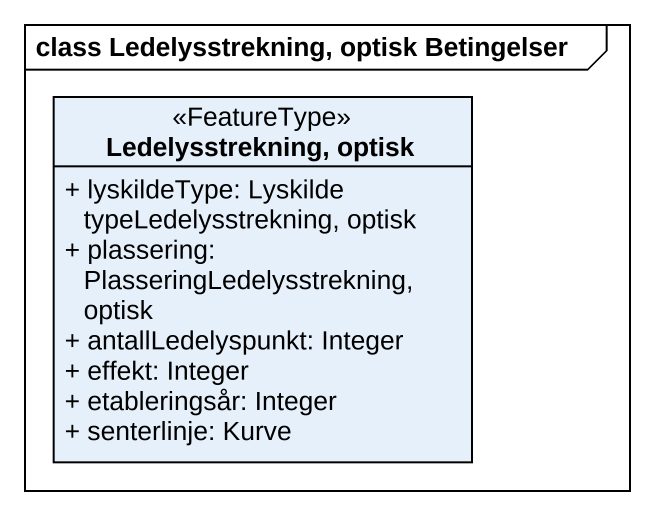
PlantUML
@startuml
mainframe class Ledelysstrekning, optisk Betingelser
hide circle
hide empty members
skinparam classAttributeIconSize 0
class "Ledelysstrekning, optisk" as Ledelysstrekning_optisk <<FeatureType>> {
  + lyskildeType: Lyskilde typeLedelysstrekning, optisk
  + plassering: PlasseringLedelysstrekning, optisk
  + antallLedelyspunkt: Integer
  + effekt: Integer
  + etableringsår: Integer
  + senterlinje: Kurve
}
@enduml
